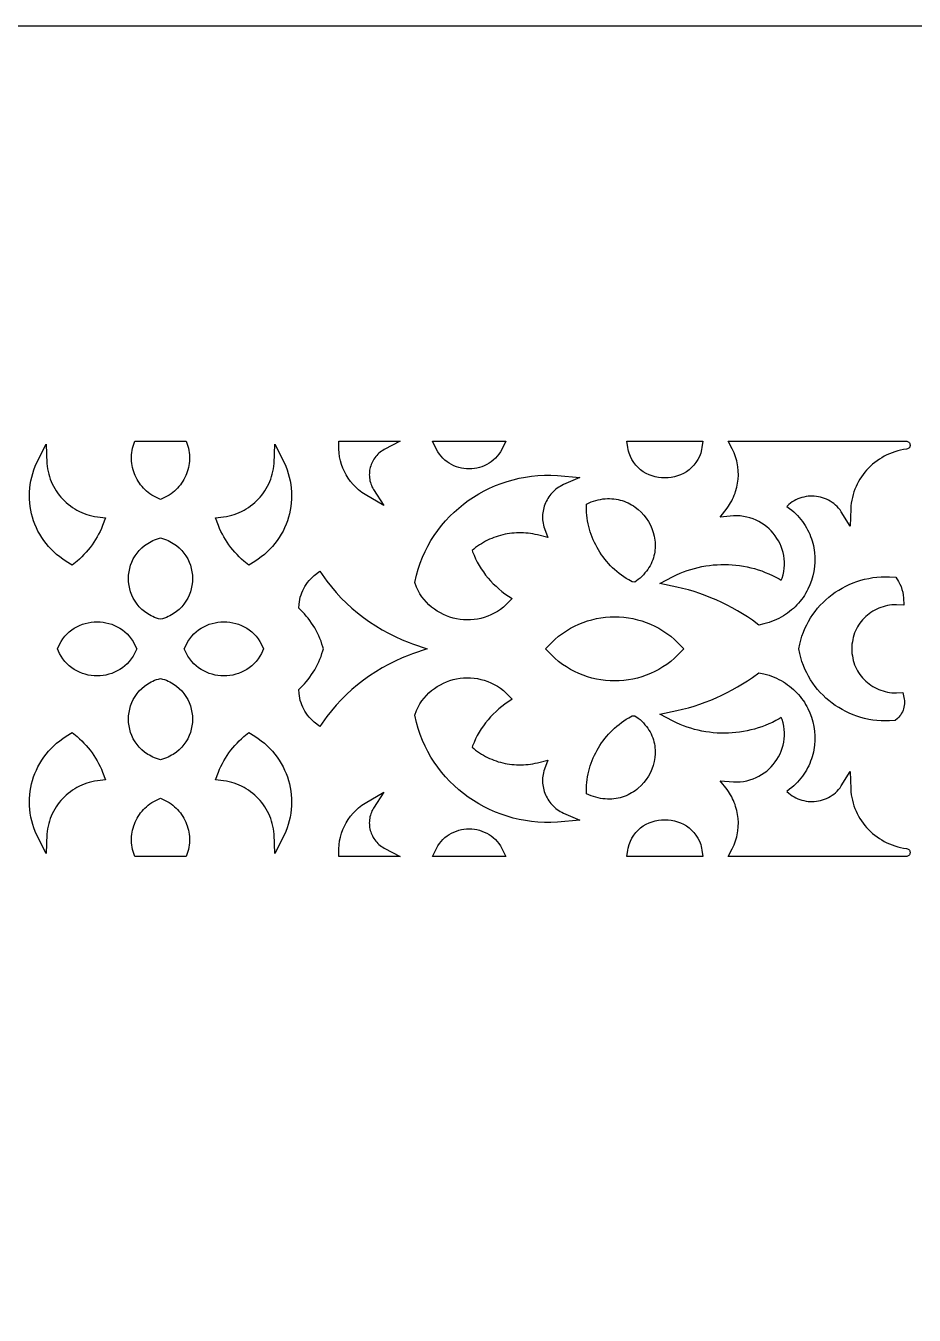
# Model space of a CAD drawing. Extents: x -355 to 355, y -278 to 278.
# Drawn here: x -19.5 to 108.8, y 91.3 to 277.5 of the extents above; entities that cross this region are included whole.
import ezdxf

# ---------------------------------------------------------------- set-up
doc = ezdxf.new("R2010")
doc.units = 0
doc.layers.add('LAYER_1', color=18, linetype='CONTINUOUS')

msp = doc.modelspace()

# ---------------------------------------------------------------- linework, layer by layer
at = {"layer": 'LAYER_1'}
msp.add_lwpolyline([(-225.66, 277.51), (355, 277.5), (355, -277.5), (-355, -277.5)], dxfattribs=at)
for points in [[(-16.39, 214.28), (-16.35, 213.89), (-16.3, 213.51), (-16.23, 213.13), (-16.14, 212.75), (-16.03, 212.38), (-15.91, 212.02), (-15.77, 211.67), (-15.62, 211.32), (-15.45, 210.99), (-15.26, 210.66), (-15.07, 210.34), (-14.85, 210.03), (-14.63, 209.73), (-14.39, 209.44), (-14.14, 209.16), (-13.87, 208.89), (-13.6, 208.63), (-13.31, 208.39), (-13.01, 208.16), (-12.7, 207.94), (-12.38, 207.73), (-12.06, 207.54), (-11.72, 207.36), (-11.37, 207.2), (-11.01, 207.05), (-10.65, 206.92), (-10.28, 206.81), (-9.9, 206.71), (-9.52, 206.62), (-9.12, 206.56), (-7.94, 206.41), (-8.36, 205.31), (-8.54, 204.89), (-8.73, 204.48), (-8.94, 204.08), (-9.16, 203.68), (-9.39, 203.29), (-9.64, 202.91), (-9.89, 202.53), (-10.17, 202.17), (-10.45, 201.81), (-10.75, 201.46), (-11.05, 201.13), (-11.37, 200.8), (-11.71, 200.48), (-12.05, 200.18), (-12.75, 199.59), (-13.63, 200.12), (-14.11, 200.44), (-14.56, 200.78), (-15, 201.13), (-15.41, 201.5), (-15.8, 201.89), (-16.17, 202.3), (-16.52, 202.72), (-16.85, 203.15), (-17.15, 203.6), (-17.43, 204.06), (-17.69, 204.53), (-17.92, 205.01), (-18.13, 205.5), (-18.32, 206), (-18.48, 206.51), (-18.62, 207.02), (-18.73, 207.54), (-18.82, 208.07), (-18.88, 208.59), (-18.92, 209.13), (-18.93, 209.66), (-18.92, 210.2), (-18.88, 210.73), (-18.81, 211.27), (-18.72, 211.8), (-18.6, 212.33), (-18.45, 212.86), (-18.28, 213.39), (-18.08, 213.91), (-17.85, 214.43), (-16.51, 217.05)], [(3.71, 217.5), (3.94, 216.79), (4.02, 216.48), (4.09, 216.16), (4.14, 215.85), (4.17, 215.54), (4.19, 215.22), (4.19, 214.91), (4.17, 214.6), (4.14, 214.3), (4.1, 213.99), (4.04, 213.69), (3.96, 213.39), (3.87, 213.1), (3.77, 212.81), (3.65, 212.53), (3.52, 212.25), (3.38, 211.98), (3.22, 211.72), (3.05, 211.46), (2.87, 211.21), (2.67, 210.97), (2.47, 210.74), (2.25, 210.52), (2.02, 210.3), (1.77, 210.1), (1.52, 209.91), (1.25, 209.73), (0.98, 209.56), (0.69, 209.4), (0.4, 209.26), (0.09, 209.13), (0, 209.1), (-0.09, 209.13), (-0.4, 209.26), (-0.69, 209.4), (-0.98, 209.56), (-1.25, 209.73), (-1.52, 209.91), (-1.77, 210.1), (-2.02, 210.3), (-2.25, 210.52), (-2.47, 210.74), (-2.67, 210.97), (-2.87, 211.21), (-3.05, 211.46), (-3.22, 211.72), (-3.38, 211.98), (-3.52, 212.25), (-3.65, 212.53), (-3.77, 212.81), (-3.87, 213.1), (-3.96, 213.39), (-4.04, 213.69), (-4.1, 213.99), (-4.14, 214.3), (-4.17, 214.6), (-4.19, 214.91), (-4.19, 215.22), (-4.17, 215.54), (-4.14, 215.85), (-4.09, 216.16), (-4.02, 216.48), (-3.94, 216.79), (-3.71, 217.5)], [(17.85, 214.43), (18.08, 213.91), (18.28, 213.39), (18.45, 212.86), (18.6, 212.33), (18.72, 211.8), (18.81, 211.27), (18.88, 210.73), (18.92, 210.2), (18.93, 209.66), (18.92, 209.13), (18.88, 208.59), (18.82, 208.07), (18.73, 207.54), (18.62, 207.02), (18.48, 206.51), (18.32, 206), (18.13, 205.5), (17.92, 205.01), (17.69, 204.53), (17.43, 204.06), (17.15, 203.6), (16.85, 203.15), (16.52, 202.72), (16.17, 202.3), (15.8, 201.89), (15.41, 201.5), (15, 201.13), (14.56, 200.78), (14.11, 200.44), (13.63, 200.12), (12.75, 199.59), (12.05, 200.18), (11.71, 200.48), (11.37, 200.8), (11.05, 201.13), (10.75, 201.46), (10.45, 201.81), (10.17, 202.17), (9.89, 202.53), (9.64, 202.91), (9.39, 203.29), (9.16, 203.68), (8.94, 204.08), (8.73, 204.48), (8.54, 204.89), (8.36, 205.31), (7.94, 206.41), (9.12, 206.56), (9.52, 206.62), (9.9, 206.71), (10.28, 206.81), (10.65, 206.92), (11.01, 207.05), (11.37, 207.2), (11.72, 207.36), (12.06, 207.54), (12.38, 207.73), (12.7, 207.94), (13.01, 208.16), (13.31, 208.39), (13.6, 208.63), (13.87, 208.89), (14.14, 209.16), (14.39, 209.44), (14.63, 209.73), (14.85, 210.03), (15.07, 210.34), (15.26, 210.66), (15.45, 210.99), (15.62, 211.32), (15.77, 211.67), (15.91, 212.02), (16.03, 212.38), (16.14, 212.75), (16.23, 213.13), (16.3, 213.51), (16.35, 213.89), (16.39, 214.28), (16.51, 217.05)], [(34.59, 217.5), (32.29, 216.29), (32.09, 216.17), (31.9, 216.04), (31.72, 215.91), (31.54, 215.76), (31.38, 215.61), (31.23, 215.44), (31.08, 215.28), (30.95, 215.1), (30.82, 214.92), (30.71, 214.73), (30.61, 214.54), (30.51, 214.34), (30.43, 214.14), (30.36, 213.93), (30.29, 213.72), (30.24, 213.51), (30.2, 213.3), (30.18, 213.08), (30.16, 212.86), (30.15, 212.64), (30.16, 212.43), (30.18, 212.21), (30.21, 211.99), (30.25, 211.77), (30.3, 211.55), (30.37, 211.34), (30.45, 211.13), (30.54, 210.92), (30.64, 210.71), (30.76, 210.51), (32.26, 208.2), (29.55, 209.78), (29.07, 210.11), (28.61, 210.46), (28.19, 210.85), (27.8, 211.26), (27.44, 211.69), (27.11, 212.15), (26.81, 212.62), (26.55, 213.12), (26.33, 213.63), (26.14, 214.16), (25.98, 214.69), (25.87, 215.25), (25.79, 215.81), (25.76, 216.37), (25.77, 217.5)], [(49.85, 217.5), (49.29, 216.32), (49.09, 215.97), (48.86, 215.63), (48.61, 215.32), (48.35, 215.03), (48.06, 214.77), (47.75, 214.53), (47.44, 214.31), (47.11, 214.13), (46.76, 213.96), (46.41, 213.82), (46.05, 213.71), (45.69, 213.62), (45.32, 213.56), (44.94, 213.52), (44.57, 213.51), (44.19, 213.52), (43.82, 213.56), (43.45, 213.62), (43.08, 213.71), (42.72, 213.82), (42.37, 213.96), (42.03, 214.13), (41.7, 214.31), (41.38, 214.53), (41.08, 214.77), (40.79, 215.03), (40.52, 215.32), (40.27, 215.63), (40.05, 215.97), (39.84, 216.32), (39.29, 217.5)], [(78.33, 217.5), (78.19, 216.57), (78.14, 216.3), (78, 215.78), (77.81, 215.29), (77.58, 214.84), (77.32, 214.42), (77.02, 214.03), (76.69, 213.68), (76.32, 213.37), (75.94, 213.1), (75.53, 212.86), (75.11, 212.66), (74.67, 212.49), (74.22, 212.36), (73.76, 212.27), (73.3, 212.22), (72.83, 212.2), (72.36, 212.22), (71.9, 212.27), (71.44, 212.36), (70.99, 212.49), (70.55, 212.66), (70.12, 212.86), (69.72, 213.1), (69.33, 213.37), (68.97, 213.68), (68.64, 214.03), (68.34, 214.42), (68.07, 214.84), (67.85, 215.29), (67.66, 215.78), (67.58, 216.04), (67.52, 216.3), (67.46, 216.57), (67.32, 217.5)], [(107.66, 217.5), (107.76, 217.49), (107.88, 217.46), (107.98, 217.41), (108.07, 217.34), (108.14, 217.26), (108.19, 217.17), (108.22, 217.07), (108.24, 216.97), (108.24, 216.87), (108.22, 216.76), (108.19, 216.66), (108.14, 216.58), (108.06, 216.5), (107.97, 216.43), (107.86, 216.38), (107.72, 216.34), (107.28, 216.28), (106.86, 216.19), (106.45, 216.09), (106.04, 215.97), (105.65, 215.83), (105.26, 215.68), (104.88, 215.51), (104.51, 215.32), (104.16, 215.12), (103.81, 214.9), (103.47, 214.67), (103.14, 214.42), (102.83, 214.17), (102.53, 213.89), (102.24, 213.61), (101.96, 213.31), (101.7, 213.01), (101.45, 212.69), (101.22, 212.36), (101, 212.02), (100.79, 211.67), (100.6, 211.31), (100.43, 210.94), (100.27, 210.56), (100.13, 210.18), (100.01, 209.79), (99.9, 209.39), (99.82, 208.98), (99.75, 208.57), (99.7, 208.15), (99.67, 207.73), (99.61, 205.22), (98.31, 207.31), (98.12, 207.58), (97.91, 207.83), (97.69, 208.06), (97.46, 208.28), (97.22, 208.48), (96.97, 208.67), (96.71, 208.83), (96.45, 208.98), (96.17, 209.11), (95.89, 209.23), (95.6, 209.33), (95.31, 209.41), (95.01, 209.47), (94.72, 209.52), (94.41, 209.55), (94.11, 209.56), (93.81, 209.56), (93.51, 209.54), (93.21, 209.5), (92.91, 209.44), (92.61, 209.37), (92.32, 209.27), (92.04, 209.16), (91.75, 209.03), (91.48, 208.89), (91.21, 208.72), (90.96, 208.54), (90.71, 208.34), (90.44, 208.09), (90.85, 207.79), (91.15, 207.54), (91.44, 207.29), (91.72, 207.03), (91.98, 206.76), (92.23, 206.48), (92.46, 206.2), (92.68, 205.91), (92.89, 205.62), (93.09, 205.32), (93.27, 205.01), (93.44, 204.7), (93.6, 204.38), (93.74, 204.06), (93.87, 203.74), (93.99, 203.42), (94.09, 203.09), (94.19, 202.75), (94.27, 202.42), (94.33, 202.08), (94.43, 201.41), (94.48, 200.73), (94.48, 200.05), (94.43, 199.38), (94.33, 198.7), (94.19, 198.04), (94, 197.39), (93.76, 196.75), (93.48, 196.13), (93.32, 195.82), (93.15, 195.52), (92.97, 195.23), (92.78, 194.94), (92.57, 194.66), (92.36, 194.39), (92.13, 194.12), (91.9, 193.86), (91.65, 193.6), (91.39, 193.36), (91.12, 193.12), (90.85, 192.9), (90.56, 192.68), (90.26, 192.47), (89.94, 192.27), (89.62, 192.09), (89.29, 191.91), (88.95, 191.75), (88.6, 191.59), (88.24, 191.45), (87.87, 191.32), (87.49, 191.21), (87.1, 191.1), (86.42, 190.95), (85.48, 191.63), (84.77, 192.11), (84.05, 192.58), (83.31, 193.02), (82.57, 193.44), (81.81, 193.84), (81.04, 194.21), (80.26, 194.57), (79.47, 194.9), (78.67, 195.21), (77.86, 195.5), (77.04, 195.77), (76.22, 196.02), (75.39, 196.24), (74.55, 196.44), (72.09, 196.94), (74.01, 197.95), (74.51, 198.19), (75.02, 198.42), (75.54, 198.62), (76.06, 198.81), (76.59, 198.98), (77.12, 199.13), (77.65, 199.27), (78.19, 199.38), (78.73, 199.48), (79.27, 199.56), (79.81, 199.62), (80.36, 199.66), (80.9, 199.69), (81.45, 199.69), (82, 199.68), (82.54, 199.65), (83.08, 199.6), (83.63, 199.53), (84.17, 199.45), (84.7, 199.35), (85.24, 199.23), (85.77, 199.09), (86.29, 198.93), (86.81, 198.76), (87.33, 198.56), (87.84, 198.35), (88.35, 198.12), (88.84, 197.88), (89.33, 197.62), (89.64, 197.44), (89.75, 197.74), (89.89, 198.2), (89.99, 198.67), (90.06, 199.14), (90.09, 199.6), (90.09, 200.06), (90.06, 200.52), (90, 200.97), (89.9, 201.41), (89.78, 201.85), (89.63, 202.27), (89.46, 202.69), (89.25, 203.09), (89.02, 203.47), (88.77, 203.84), (88.49, 204.2), (88.19, 204.54), (87.87, 204.85), (87.53, 205.15), (87.18, 205.43), (86.8, 205.68), (86.4, 205.91), (85.99, 206.11), (85.57, 206.29), (85.12, 206.43), (84.67, 206.55), (84.2, 206.64), (83.72, 206.7), (83.23, 206.73), (82.73, 206.72), (80.83, 206.55), (81.82, 207.85), (82, 208.1), (82.17, 208.36), (82.33, 208.62), (82.48, 208.88), (82.61, 209.15), (82.74, 209.42), (82.86, 209.7), (82.96, 209.98), (83.05, 210.26), (83.22, 210.84), (83.33, 211.42), (83.41, 212.01), (83.44, 212.6), (83.42, 213.2), (83.37, 213.8), (83.32, 214.09), (83.27, 214.38), (83.2, 214.67), (83.12, 214.96), (83.04, 215.25), (82.94, 215.54), (82.83, 215.82), (82.71, 216.1), (82.57, 216.38), (81.99, 217.5)], [(57.32, 212.54), (60.54, 212.24), (58.19, 211.23), (57.96, 211.11), (57.73, 210.98), (57.51, 210.85), (57.3, 210.7), (57.1, 210.55), (56.9, 210.38), (56.72, 210.21), (56.54, 210.03), (56.38, 209.84), (56.22, 209.65), (56.08, 209.45), (55.94, 209.24), (55.81, 209.02), (55.7, 208.8), (55.59, 208.58), (55.5, 208.35), (55.42, 208.12), (55.35, 207.88), (55.29, 207.64), (55.24, 207.4), (55.2, 207.15), (55.18, 206.9), (55.17, 206.65), (55.17, 206.4), (55.18, 206.15), (55.2, 205.9), (55.24, 205.64), (55.29, 205.39), (55.36, 205.14), (55.44, 204.89), (55.92, 203.57), (54.43, 203.96), (54.1, 204.04), (53.76, 204.1), (53.43, 204.16), (53.09, 204.2), (52.75, 204.24), (52.41, 204.26), (52.08, 204.27), (51.74, 204.27), (51.41, 204.26), (51.07, 204.24), (50.74, 204.21), (50.4, 204.17), (50.07, 204.11), (49.75, 204.05), (49.42, 203.98), (49.1, 203.9), (48.78, 203.8), (48.46, 203.7), (48.14, 203.59), (47.83, 203.46), (47.53, 203.33), (47.22, 203.19), (46.92, 203.04), (46.63, 202.87), (46.34, 202.7), (46.06, 202.52), (45.78, 202.33), (45.5, 202.13), (45.24, 201.92), (45, 201.72), (45.06, 201.54), (45.27, 201.02), (45.5, 200.52), (45.75, 200.02), (46.03, 199.54), (46.32, 199.07), (46.63, 198.62), (46.95, 198.17), (47.3, 197.74), (47.67, 197.32), (48.05, 196.92), (48.45, 196.54), (48.86, 196.16), (49.29, 195.81), (49.74, 195.47), (50.77, 194.76), (49.92, 193.9), (49.51, 193.53), (49.09, 193.2), (48.65, 192.91), (48.19, 192.64), (47.72, 192.41), (47.25, 192.21), (46.76, 192.05), (46.27, 191.91), (45.77, 191.81), (45.27, 191.74), (44.76, 191.7), (44.26, 191.69), (43.76, 191.71), (43.26, 191.76), (42.76, 191.84), (42.27, 191.95), (41.79, 192.09), (41.32, 192.26), (40.86, 192.46), (40.41, 192.69), (39.97, 192.94), (39.56, 193.22), (39.15, 193.53), (38.77, 193.87), (38.41, 194.23), (38.07, 194.62), (37.76, 195.03), (37.47, 195.47), (37.2, 195.93), (36.97, 196.42), (36.71, 197.07), (36.96, 198.13), (37.21, 199.02), (37.5, 199.89), (37.83, 200.73), (38.2, 201.56), (38.61, 202.36), (39.05, 203.14), (39.53, 203.89), (40.04, 204.62), (40.58, 205.32), (41.16, 206), (41.76, 206.65), (42.39, 207.26), (43.06, 207.85), (43.74, 208.41), (44.45, 208.94), (45.19, 209.44), (45.95, 209.9), (46.73, 210.33), (47.53, 210.73), (48.35, 211.09), (49.18, 211.41), (50.04, 211.7), (50.91, 211.94), (51.79, 212.15), (52.69, 212.32), (53.59, 212.45), (54.51, 212.54), (55.44, 212.58), (56.38, 212.58)], [(65.16, 209.2), (65.48, 209.17), (65.79, 209.13), (66.09, 209.07), (66.39, 209), (66.68, 208.92), (66.96, 208.82), (67.24, 208.71), (67.51, 208.59), (67.78, 208.46), (68.03, 208.32), (68.28, 208.16), (68.53, 207.99), (68.98, 207.64), (69.41, 207.25), (69.8, 206.82), (70.15, 206.37), (70.46, 205.89), (70.74, 205.39), (70.97, 204.87), (71.16, 204.33), (71.3, 203.78), (71.39, 203.22), (71.42, 202.93), (71.44, 202.65), (71.44, 202.36), (71.43, 202.07), (71.4, 201.78), (71.37, 201.49), (71.31, 201.21), (71.25, 200.92), (71.17, 200.64), (71.07, 200.35), (70.96, 200.07), (70.83, 199.79), (70.69, 199.52), (70.53, 199.25), (70.35, 198.98), (70.16, 198.72), (69.96, 198.47), (69.73, 198.22), (69.49, 197.98), (69.24, 197.74), (68.97, 197.51), (68.51, 197.16), (68.11, 197.17), (67.61, 197.46), (67.24, 197.68), (66.89, 197.91), (66.55, 198.16), (66.21, 198.41), (65.89, 198.68), (65.58, 198.95), (65.27, 199.23), (64.98, 199.52), (64.7, 199.83), (64.43, 200.13), (64.16, 200.45), (63.91, 200.78), (63.68, 201.11), (63.45, 201.45), (63.23, 201.8), (63.03, 202.15), (62.84, 202.51), (62.66, 202.88), (62.49, 203.25), (62.34, 203.62), (62.19, 204.01), (62.06, 204.39), (61.95, 204.79), (61.84, 205.18), (61.75, 205.58), (61.67, 205.99), (61.61, 206.39), (61.56, 206.81), (61.53, 207.22), (61.5, 207.64), (61.49, 208.43), (62.2, 208.72), (62.54, 208.84), (62.87, 208.95), (63.21, 209.03), (63.54, 209.1), (63.87, 209.16), (64.2, 209.19), (64.53, 209.21), (64.85, 209.21)], [(0.29, 203.45), (0.57, 203.36), (0.85, 203.25), (1.11, 203.14), (1.37, 203.01), (1.85, 202.74), (2.29, 202.44), (2.7, 202.1), (3.06, 201.73), (3.39, 201.34), (3.68, 200.92), (3.93, 200.49), (4.14, 200.04), (4.31, 199.58), (4.44, 199.11), (4.54, 198.63), (4.6, 198.14), (4.61, 197.66), (4.6, 197.17), (4.54, 196.68), (4.44, 196.2), (4.31, 195.73), (4.14, 195.27), (3.93, 194.82), (3.68, 194.39), (3.39, 193.97), (3.06, 193.58), (2.7, 193.21), (2.29, 192.88), (1.85, 192.57), (1.61, 192.43), (1.37, 192.29), (1.11, 192.17), (0.85, 192.06), (0.57, 191.96), (0.29, 191.86), (0, 191.78), (-0.29, 191.86), (-0.57, 191.96), (-0.85, 192.06), (-1.11, 192.17), (-1.37, 192.29), (-1.61, 192.43), (-1.85, 192.57), (-2.29, 192.88), (-2.7, 193.21), (-3.06, 193.58), (-3.39, 193.97), (-3.68, 194.39), (-3.93, 194.82), (-4.14, 195.27), (-4.31, 195.73), (-4.44, 196.2), (-4.54, 196.68), (-4.6, 197.17), (-4.61, 197.66), (-4.6, 198.14), (-4.54, 198.63), (-4.44, 199.11), (-4.31, 199.58), (-4.14, 200.04), (-3.93, 200.49), (-3.68, 200.92), (-3.39, 201.34), (-3.06, 201.73), (-2.7, 202.1), (-2.29, 202.44), (-1.85, 202.74), (-1.37, 203.01), (-1.11, 203.14), (-0.85, 203.25), (-0.57, 203.36), (-0.29, 203.45), (0, 203.53)], [(24.02, 197.29), (24.68, 196.45), (25.38, 195.64), (26.11, 194.85), (26.87, 194.1), (27.65, 193.38), (28.47, 192.69), (29.31, 192.03), (30.18, 191.41), (31.08, 190.82), (31.99, 190.27), (32.94, 189.75), (33.9, 189.27), (34.88, 188.83), (35.89, 188.42), (36.4, 188.24), (38.51, 187.51), (36.4, 186.78), (35.89, 186.59), (34.88, 186.19), (33.9, 185.75), (32.94, 185.27), (31.99, 184.75), (31.08, 184.2), (30.18, 183.61), (29.31, 182.99), (28.47, 182.33), (27.65, 181.64), (26.87, 180.92), (26.11, 180.16), (25.38, 179.38), (24.68, 178.57), (24.02, 177.72), (23, 176.31), (22.2, 176.93), (21.94, 177.16), (21.69, 177.4), (21.46, 177.66), (21.24, 177.92), (21.04, 178.2), (20.86, 178.49), (20.69, 178.78), (20.54, 179.09), (20.4, 179.4), (20.29, 179.72), (20.19, 180.05), (20.11, 180.38), (20.05, 180.71), (20.01, 181.06), (19.97, 181.64), (20.47, 182.13), (20.77, 182.44), (21.05, 182.76), (21.32, 183.09), (21.58, 183.43), (21.82, 183.78), (22.06, 184.13), (22.28, 184.5), (22.49, 184.87), (22.68, 185.25), (22.86, 185.63), (23.03, 186.02), (23.18, 186.42), (23.32, 186.82), (23.44, 187.23), (23.52, 187.51), (23.44, 187.79), (23.32, 188.2), (23.18, 188.6), (23.03, 189), (22.86, 189.39), (22.68, 189.77), (22.49, 190.15), (22.28, 190.52), (22.06, 190.88), (21.82, 191.24), (21.58, 191.58), (21.32, 191.92), (21.05, 192.25), (20.77, 192.57), (20.47, 192.88), (19.97, 193.38), (20.01, 193.96), (20.05, 194.3), (20.11, 194.64), (20.19, 194.97), (20.29, 195.29), (20.4, 195.61), (20.54, 195.93), (20.69, 196.23), (20.86, 196.53), (21.04, 196.81), (21.24, 197.09), (21.46, 197.36), (21.69, 197.61), (21.94, 197.86), (22.2, 198.09), (23, 198.71)], [(105.27, 197.92), (106.2, 197.86), (106.58, 197.24), (106.77, 196.87), (106.94, 196.49), (107.07, 196.09), (107.18, 195.69), (107.26, 195.28), (107.3, 194.86), (107.34, 193.83), (106.3, 193.87), (105.96, 193.87), (105.62, 193.85), (105.29, 193.81), (104.96, 193.75), (104.64, 193.68), (104.33, 193.59), (104.02, 193.49), (103.72, 193.37), (103.42, 193.24), (103.13, 193.09), (102.86, 192.93), (102.59, 192.76), (102.33, 192.57), (102.08, 192.37), (101.84, 192.16), (101.61, 191.94), (101.39, 191.7), (101.19, 191.46), (100.99, 191.21), (100.81, 190.94), (100.65, 190.67), (100.49, 190.38), (100.35, 190.09), (100.23, 189.8), (100.12, 189.49), (100.03, 189.17), (99.95, 188.85), (99.9, 188.53), (99.85, 188.2), (99.83, 187.86), (99.82, 187.51), (99.83, 187.16), (99.85, 186.82), (99.9, 186.49), (99.95, 186.16), (100.03, 185.84), (100.12, 185.53), (100.23, 185.22), (100.35, 184.92), (100.49, 184.63), (100.65, 184.35), (100.81, 184.07), (100.99, 183.81), (101.19, 183.55), (101.39, 183.31), (101.61, 183.08), (101.84, 182.85), (102.08, 182.64), (102.33, 182.44), (102.59, 182.26), (102.86, 182.08), (103.13, 181.92), (103.42, 181.78), (103.72, 181.64), (104.02, 181.53), (104.33, 181.42), (104.64, 181.34), (104.96, 181.26), (105.29, 181.21), (105.62, 181.17), (105.96, 181.15), (106.3, 181.14), (107.18, 181.18), (107.36, 180.5), (107.4, 180.26), (107.43, 180.03), (107.44, 179.79), (107.43, 179.55), (107.4, 179.32), (107.36, 179.09), (107.3, 178.86), (107.22, 178.64), (107.13, 178.42), (107.02, 178.21), (106.89, 178), (106.75, 177.81), (106.6, 177.62), (106.42, 177.45), (106.09, 177.15), (105.27, 177.1), (104.65, 177.09), (104.04, 177.11), (103.44, 177.15), (102.85, 177.22), (102.26, 177.32), (101.68, 177.45), (101.11, 177.6), (100.55, 177.78), (100, 177.98), (99.46, 178.21), (98.94, 178.46), (98.42, 178.73), (97.93, 179.02), (97.44, 179.33), (96.97, 179.67), (96.52, 180.03), (96.09, 180.4), (95.67, 180.8), (95.27, 181.21), (94.89, 181.64), (94.53, 182.09), (94.19, 182.56), (93.87, 183.04), (93.58, 183.54), (93.31, 184.05), (93.06, 184.58), (92.83, 185.12), (92.63, 185.67), (92.46, 186.24), (92.31, 186.82), (92.17, 187.51), (92.31, 188.19), (92.46, 188.77), (92.63, 189.34), (92.83, 189.9), (93.06, 190.44), (93.31, 190.96), (93.58, 191.48), (93.87, 191.98), (94.19, 192.46), (94.53, 192.92), (94.89, 193.37), (95.27, 193.8), (95.67, 194.22), (96.09, 194.61), (96.52, 194.99), (96.97, 195.34), (97.44, 195.68), (97.93, 195.99), (98.42, 196.29), (98.94, 196.56), (99.46, 196.81), (100, 197.03), (100.55, 197.23), (101.11, 197.41), (101.68, 197.56), (102.26, 197.69), (102.85, 197.79), (103.44, 197.86), (104.04, 197.91), (104.65, 197.93)], [(66.24, 192.12), (66.91, 192.07), (67.56, 191.99), (68.22, 191.87), (68.87, 191.72), (69.51, 191.54), (70.14, 191.33), (70.76, 191.08), (71.37, 190.79), (71.97, 190.48), (72.55, 190.13), (73.12, 189.74), (73.67, 189.33), (74.2, 188.88), (74.71, 188.4), (75.55, 187.51), (74.71, 186.62), (74.2, 186.14), (73.67, 185.69), (73.12, 185.27), (72.55, 184.89), (71.97, 184.54), (71.37, 184.22), (70.76, 183.94), (70.14, 183.69), (69.51, 183.47), (68.87, 183.29), (68.22, 183.14), (67.56, 183.02), (66.91, 182.94), (66.24, 182.89), (65.58, 182.87), (64.92, 182.89), (64.26, 182.94), (63.6, 183.02), (62.94, 183.14), (62.3, 183.29), (61.66, 183.47), (61.02, 183.69), (60.4, 183.94), (59.79, 184.22), (59.19, 184.54), (58.61, 184.89), (58.04, 185.27), (57.49, 185.69), (56.96, 186.14), (56.45, 186.62), (55.61, 187.51), (56.45, 188.4), (56.96, 188.88), (57.49, 189.33), (58.04, 189.74), (58.61, 190.13), (59.19, 190.48), (59.79, 190.79), (60.4, 191.08), (61.02, 191.33), (61.66, 191.54), (62.3, 191.72), (62.94, 191.87), (63.6, 191.99), (64.26, 192.07), (64.92, 192.12), (65.58, 192.14)], [(-8.73, 191.4), (-8.3, 191.35), (-7.87, 191.28), (-7.45, 191.18), (-7.04, 191.05), (-6.64, 190.89), (-6.24, 190.7), (-5.86, 190.48), (-5.5, 190.24), (-5.15, 189.96), (-4.82, 189.66), (-4.52, 189.32), (-4.23, 188.96), (-3.97, 188.58), (-3.74, 188.16), (-3.44, 187.51), (-3.74, 186.85), (-3.97, 186.44), (-4.23, 186.05), (-4.52, 185.69), (-4.82, 185.36), (-5.15, 185.05), (-5.5, 184.78), (-5.86, 184.53), (-6.24, 184.31), (-6.64, 184.13), (-7.04, 183.97), (-7.45, 183.84), (-7.87, 183.73), (-8.3, 183.66), (-8.73, 183.62), (-9.16, 183.6), (-9.59, 183.62), (-10.02, 183.66), (-10.44, 183.73), (-10.86, 183.84), (-11.28, 183.97), (-11.68, 184.13), (-12.07, 184.31), (-12.45, 184.53), (-12.82, 184.78), (-13.17, 185.05), (-13.5, 185.36), (-13.8, 185.69), (-14.09, 186.05), (-14.35, 186.44), (-14.58, 186.85), (-14.88, 187.51), (-14.58, 188.16), (-14.35, 188.58), (-14.09, 188.96), (-13.8, 189.32), (-13.5, 189.66), (-13.17, 189.96), (-12.82, 190.24), (-12.45, 190.48), (-12.07, 190.7), (-11.68, 190.89), (-11.28, 191.05), (-10.86, 191.18), (-10.44, 191.28), (-10.02, 191.35), (-9.59, 191.4), (-9.16, 191.41)], [(9.59, 191.4), (10.02, 191.35), (10.44, 191.28), (10.86, 191.18), (11.28, 191.05), (11.68, 190.89), (12.07, 190.7), (12.45, 190.48), (12.82, 190.24), (13.17, 189.96), (13.5, 189.66), (13.8, 189.32), (14.09, 188.96), (14.35, 188.58), (14.58, 188.16), (14.88, 187.51), (14.58, 186.85), (14.35, 186.44), (14.09, 186.05), (13.8, 185.69), (13.5, 185.36), (13.17, 185.05), (12.82, 184.78), (12.45, 184.53), (12.07, 184.31), (11.68, 184.13), (11.28, 183.97), (10.86, 183.84), (10.44, 183.73), (10.02, 183.66), (9.59, 183.62), (9.16, 183.6), (8.73, 183.62), (8.3, 183.66), (7.87, 183.73), (7.45, 183.84), (7.04, 183.97), (6.64, 184.13), (6.24, 184.31), (5.86, 184.53), (5.5, 184.78), (5.15, 185.05), (4.82, 185.36), (4.52, 185.69), (4.23, 186.05), (3.97, 186.44), (3.74, 186.85), (3.44, 187.51), (3.74, 188.16), (3.97, 188.58), (4.23, 188.96), (4.52, 189.32), (4.82, 189.66), (5.15, 189.96), (5.5, 190.24), (5.86, 190.48), (6.24, 190.7), (6.64, 190.89), (7.04, 191.05), (7.45, 191.18), (7.87, 191.28), (8.3, 191.35), (8.73, 191.4), (9.16, 191.41)], [(0.29, 183.15), (0.57, 183.06), (0.85, 182.96), (1.11, 182.84), (1.37, 182.72), (1.85, 182.45), (2.29, 182.14), (2.7, 181.8), (3.06, 181.43), (3.39, 181.04), (3.68, 180.63), (3.93, 180.19), (4.14, 179.74), (4.31, 179.28), (4.44, 178.81), (4.54, 178.33), (4.6, 177.85), (4.61, 177.36), (4.6, 176.87), (4.54, 176.39), (4.44, 175.91), (4.31, 175.44), (4.14, 174.97), (3.93, 174.52), (3.68, 174.09), (3.39, 173.68), (3.06, 173.29), (2.7, 172.92), (2.29, 172.58), (1.85, 172.27), (1.61, 172.13), (1.37, 172), (1.11, 171.88), (0.85, 171.76), (0.57, 171.66), (0.29, 171.57), (0, 171.49), (-0.29, 171.57), (-0.57, 171.66), (-0.85, 171.76), (-1.11, 171.88), (-1.37, 172), (-1.61, 172.13), (-1.85, 172.27), (-2.29, 172.58), (-2.7, 172.92), (-3.06, 173.29), (-3.39, 173.68), (-3.68, 174.09), (-3.93, 174.52), (-4.14, 174.97), (-4.31, 175.44), (-4.44, 175.91), (-4.54, 176.39), (-4.6, 176.87), (-4.61, 177.36), (-4.6, 177.85), (-4.54, 178.33), (-4.44, 178.81), (-4.31, 179.28), (-4.14, 179.74), (-3.93, 180.19), (-3.68, 180.63), (-3.39, 181.04), (-3.06, 181.43), (-2.7, 181.8), (-2.29, 182.14), (-1.85, 182.45), (-1.37, 182.72), (-1.11, 182.84), (-0.85, 182.96), (-0.57, 183.06), (-0.29, 183.15), (0, 183.23)], [(44.76, 183.32), (45.27, 183.28), (45.77, 183.21), (46.27, 183.1), (46.76, 182.97), (47.25, 182.8), (47.72, 182.6), (48.19, 182.37), (48.65, 182.11), (49.09, 181.81), (49.51, 181.48), (49.92, 181.12), (50.77, 180.26), (49.74, 179.54), (49.29, 179.2), (48.86, 178.85), (48.45, 178.48), (48.05, 178.09), (47.67, 177.69), (47.3, 177.27), (46.95, 176.84), (46.63, 176.4), (46.32, 175.94), (46.03, 175.47), (45.75, 174.99), (45.5, 174.5), (45.27, 173.99), (45.06, 173.48), (45, 173.3), (45.24, 173.1), (45.5, 172.89), (45.78, 172.69), (46.06, 172.5), (46.34, 172.31), (46.63, 172.14), (46.92, 171.98), (47.22, 171.83), (47.53, 171.68), (47.83, 171.55), (48.14, 171.43), (48.46, 171.32), (48.78, 171.21), (49.1, 171.12), (49.42, 171.04), (49.75, 170.96), (50.07, 170.9), (50.4, 170.85), (50.74, 170.81), (51.07, 170.78), (51.41, 170.76), (51.74, 170.75), (52.08, 170.75), (52.41, 170.76), (52.75, 170.78), (53.09, 170.81), (53.43, 170.86), (53.76, 170.91), (54.1, 170.98), (54.43, 171.05), (55.92, 171.44), (55.44, 170.13), (55.36, 169.88), (55.29, 169.62), (55.24, 169.37), (55.2, 169.12), (55.18, 168.87), (55.17, 168.61), (55.17, 168.36), (55.18, 168.11), (55.2, 167.87), (55.24, 167.62), (55.29, 167.38), (55.35, 167.13), (55.42, 166.9), (55.5, 166.66), (55.59, 166.43), (55.7, 166.21), (55.81, 165.99), (55.94, 165.78), (56.08, 165.57), (56.22, 165.37), (56.38, 165.17), (56.54, 164.99), (56.72, 164.81), (56.9, 164.63), (57.1, 164.47), (57.3, 164.31), (57.51, 164.17), (57.73, 164.03), (57.96, 163.91), (58.19, 163.79), (60.54, 162.78), (57.32, 162.48), (56.38, 162.43), (55.44, 162.44), (54.51, 162.48), (53.59, 162.57), (52.69, 162.69), (51.79, 162.86), (50.91, 163.07), (50.04, 163.32), (49.18, 163.61), (48.35, 163.93), (47.53, 164.29), (46.73, 164.68), (45.95, 165.11), (45.19, 165.58), (44.45, 166.07), (43.74, 166.6), (43.06, 167.16), (42.39, 167.75), (41.76, 168.37), (41.16, 169.02), (40.58, 169.69), (40.04, 170.4), (39.53, 171.12), (39.05, 171.88), (38.61, 172.66), (38.2, 173.46), (37.83, 174.28), (37.5, 175.13), (37.21, 176), (36.96, 176.88), (36.71, 177.94), (36.97, 178.6), (37.2, 179.08), (37.47, 179.55), (37.76, 179.99), (38.07, 180.4), (38.41, 180.79), (38.77, 181.15), (39.15, 181.48), (39.56, 181.79), (39.97, 182.07), (40.41, 182.33), (40.86, 182.55), (41.32, 182.75), (41.79, 182.92), (42.27, 183.06), (42.76, 183.17), (43.26, 183.25), (43.76, 183.3), (44.26, 183.33)], [(87.1, 183.91), (87.49, 183.81), (87.87, 183.69), (88.24, 183.56), (88.6, 183.42), (88.95, 183.27), (89.29, 183.1), (89.62, 182.93), (89.94, 182.74), (90.26, 182.54), (90.56, 182.33), (90.85, 182.12), (91.12, 181.89), (91.39, 181.65), (91.65, 181.41), (91.9, 181.16), (92.13, 180.9), (92.36, 180.63), (92.57, 180.35), (92.78, 180.07), (92.97, 179.79), (93.15, 179.49), (93.32, 179.19), (93.48, 178.88), (93.76, 178.27), (94, 177.63), (94.19, 176.97), (94.33, 176.31), (94.43, 175.64), (94.48, 174.96), (94.48, 174.28), (94.43, 173.61), (94.39, 173.27), (94.33, 172.93), (94.27, 172.59), (94.19, 172.26), (94.09, 171.93), (93.99, 171.6), (93.87, 171.27), (93.74, 170.95), (93.6, 170.63), (93.44, 170.32), (93.27, 170), (93.09, 169.7), (92.89, 169.4), (92.68, 169.1), (92.46, 168.81), (92.23, 168.53), (91.98, 168.26), (91.72, 167.99), (91.44, 167.73), (91.15, 167.47), (90.85, 167.23), (90.44, 166.92), (90.71, 166.67), (90.96, 166.47), (91.21, 166.29), (91.48, 166.13), (91.75, 165.98), (92.04, 165.85), (92.32, 165.74), (92.61, 165.65), (92.91, 165.58), (93.21, 165.52), (93.51, 165.48), (93.81, 165.46), (94.11, 165.45), (94.41, 165.46), (94.72, 165.49), (95.01, 165.54), (95.31, 165.61), (95.6, 165.69), (95.89, 165.79), (96.17, 165.9), (96.45, 166.03), (96.71, 166.18), (96.97, 166.35), (97.22, 166.53), (97.46, 166.73), (97.69, 166.95), (97.91, 167.18), (98.12, 167.44), (98.31, 167.7), (99.61, 169.8), (99.67, 167.28), (99.7, 166.86), (99.75, 166.44), (99.82, 166.03), (99.9, 165.63), (100.01, 165.23), (100.13, 164.84), (100.27, 164.45), (100.43, 164.08), (100.6, 163.71), (100.79, 163.35), (101, 163), (101.22, 162.66), (101.45, 162.33), (101.7, 162.01), (101.96, 161.7), (102.24, 161.4), (102.53, 161.12), (102.83, 160.85), (103.14, 160.59), (103.47, 160.35), (103.81, 160.11), (104.16, 159.9), (104.51, 159.7), (104.88, 159.51), (105.26, 159.34), (105.65, 159.18), (106.04, 159.05), (106.45, 158.93), (106.86, 158.82), (107.28, 158.74), (107.72, 158.67), (107.86, 158.63), (107.97, 158.58), (108.06, 158.52), (108.14, 158.44), (108.19, 158.35), (108.22, 158.25), (108.24, 158.15), (108.24, 158.04), (108.22, 157.94), (108.19, 157.84), (108.14, 157.75), (108.07, 157.67), (107.98, 157.61), (107.88, 157.55), (107.76, 157.52), (107.61, 157.51), (81.99, 157.51), (82.57, 158.63), (82.71, 158.91), (82.83, 159.19), (82.94, 159.48), (83.04, 159.76), (83.12, 160.05), (83.2, 160.34), (83.27, 160.63), (83.37, 161.22), (83.42, 161.82), (83.44, 162.41), (83.41, 163), (83.33, 163.59), (83.22, 164.18), (83.05, 164.75), (82.96, 165.03), (82.86, 165.31), (82.74, 165.59), (82.61, 165.86), (82.48, 166.13), (82.33, 166.4), (82.17, 166.66), (82, 166.92), (81.82, 167.17), (80.83, 168.46), (82.73, 168.3), (83.23, 168.29), (83.72, 168.32), (84.2, 168.37), (84.67, 168.46), (85.12, 168.58), (85.57, 168.73), (85.99, 168.91), (86.4, 169.11), (86.8, 169.34), (87.18, 169.59), (87.53, 169.86), (87.87, 170.16), (88.19, 170.48), (88.49, 170.82), (88.77, 171.17), (89.02, 171.54), (89.25, 171.93), (89.46, 172.33), (89.63, 172.74), (89.78, 173.17), (89.9, 173.6), (90, 174.04), (90.06, 174.49), (90.09, 174.95), (90.09, 175.41), (90.06, 175.88), (89.99, 176.34), (89.89, 176.81), (89.75, 177.28), (89.64, 177.58), (89.33, 177.4), (88.84, 177.14), (88.35, 176.89), (87.84, 176.66), (87.33, 176.45), (86.81, 176.26), (86.29, 176.08), (85.77, 175.93), (85.24, 175.79), (84.7, 175.67), (84.17, 175.57), (83.63, 175.48), (83.08, 175.41), (82.54, 175.37), (82, 175.34), (81.45, 175.32), (80.9, 175.33), (80.36, 175.35), (79.81, 175.4), (79.27, 175.46), (78.73, 175.53), (78.19, 175.63), (77.65, 175.75), (77.12, 175.88), (76.59, 176.03), (76.06, 176.2), (75.54, 176.39), (75.02, 176.6), (74.51, 176.82), (74.01, 177.06), (72.09, 178.07), (74.55, 178.58), (75.39, 178.78), (76.22, 179), (77.04, 179.24), (77.86, 179.51), (78.67, 179.8), (79.47, 180.11), (80.26, 180.45), (81.04, 180.8), (81.81, 181.18), (82.57, 181.58), (83.31, 182), (84.05, 182.44), (84.77, 182.9), (85.48, 183.38), (86.42, 184.06)], [(68.97, 177.5), (69.24, 177.28), (69.5, 177.04), (69.74, 176.8), (69.96, 176.55), (70.17, 176.29), (70.36, 176.03), (70.53, 175.77), (70.69, 175.5), (70.83, 175.22), (70.96, 174.94), (71.07, 174.66), (71.17, 174.38), (71.25, 174.09), (71.31, 173.81), (71.37, 173.52), (71.4, 173.23), (71.43, 172.94), (71.44, 172.66), (71.44, 172.36), (71.39, 171.8), (71.3, 171.24), (71.16, 170.68), (70.97, 170.15), (70.74, 169.63), (70.46, 169.12), (70.15, 168.64), (69.8, 168.19), (69.41, 167.77), (68.99, 167.38), (68.76, 167.19), (68.52, 167.02), (68.28, 166.85), (68.03, 166.7), (67.78, 166.55), (67.51, 166.42), (67.24, 166.3), (66.96, 166.19), (66.68, 166.09), (66.39, 166.01), (66.09, 165.94), (65.79, 165.88), (65.48, 165.84), (65.16, 165.81), (64.85, 165.8), (64.53, 165.81), (64.2, 165.82), (63.87, 165.86), (63.54, 165.91), (63.21, 165.98), (62.87, 166.07), (62.54, 166.17), (62.2, 166.29), (61.49, 166.58), (61.5, 167.38), (61.53, 167.8), (61.56, 168.21), (61.61, 168.62), (61.67, 169.03), (61.75, 169.43), (61.84, 169.83), (61.95, 170.23), (62.06, 170.62), (62.19, 171.01), (62.34, 171.39), (62.49, 171.77), (62.66, 172.14), (62.84, 172.51), (63.03, 172.87), (63.23, 173.22), (63.45, 173.57), (63.68, 173.91), (63.91, 174.24), (64.16, 174.56), (64.43, 174.88), (64.7, 175.19), (64.98, 175.49), (65.27, 175.78), (65.58, 176.07), (65.89, 176.34), (66.21, 176.6), (66.55, 176.86), (66.89, 177.1), (67.24, 177.33), (67.61, 177.56), (68.11, 177.85), (68.51, 177.85)], [(-12.05, 174.84), (-11.71, 174.53), (-11.37, 174.21), (-11.05, 173.89), (-10.75, 173.55), (-10.45, 173.2), (-10.17, 172.85), (-9.89, 172.48), (-9.64, 172.11), (-9.39, 171.73), (-9.16, 171.34), (-8.94, 170.94), (-8.73, 170.53), (-8.54, 170.12), (-8.36, 169.7), (-7.94, 168.6), (-9.12, 168.46), (-9.52, 168.39), (-9.9, 168.31), (-10.28, 168.21), (-10.65, 168.09), (-11.01, 167.96), (-11.37, 167.81), (-11.72, 167.65), (-12.06, 167.47), (-12.38, 167.28), (-12.7, 167.08), (-13.01, 166.86), (-13.31, 166.63), (-13.6, 166.38), (-13.87, 166.13), (-14.14, 165.86), (-14.39, 165.58), (-14.63, 165.29), (-14.85, 164.99), (-15.07, 164.68), (-15.26, 164.36), (-15.45, 164.03), (-15.62, 163.69), (-15.77, 163.35), (-15.91, 162.99), (-16.03, 162.63), (-16.14, 162.26), (-16.23, 161.89), (-16.3, 161.51), (-16.35, 161.12), (-16.39, 160.73), (-16.51, 157.97), (-17.85, 160.59), (-18.08, 161.1), (-18.28, 161.63), (-18.45, 162.15), (-18.6, 162.68), (-18.72, 163.21), (-18.81, 163.75), (-18.88, 164.28), (-18.92, 164.82), (-18.93, 165.36), (-18.92, 165.89), (-18.88, 166.42), (-18.82, 166.95), (-18.73, 167.47), (-18.62, 167.99), (-18.48, 168.51), (-18.32, 169.01), (-18.13, 169.51), (-17.92, 170), (-17.69, 170.48), (-17.43, 170.95), (-17.15, 171.41), (-16.85, 171.86), (-16.52, 172.29), (-16.17, 172.72), (-15.8, 173.12), (-15.41, 173.51), (-15, 173.88), (-14.56, 174.24), (-14.11, 174.58), (-13.63, 174.89), (-12.75, 175.42)], [(13.63, 174.89), (14.11, 174.58), (14.56, 174.24), (15, 173.88), (15.41, 173.51), (15.8, 173.12), (16.17, 172.72), (16.52, 172.29), (16.85, 171.86), (17.15, 171.41), (17.43, 170.95), (17.69, 170.48), (17.92, 170), (18.13, 169.51), (18.32, 169.01), (18.48, 168.51), (18.62, 167.99), (18.73, 167.47), (18.82, 166.95), (18.88, 166.42), (18.92, 165.89), (18.93, 165.36), (18.92, 164.82), (18.88, 164.28), (18.81, 163.75), (18.72, 163.21), (18.6, 162.68), (18.45, 162.15), (18.28, 161.63), (18.08, 161.1), (17.85, 160.59), (16.51, 157.97), (16.39, 160.73), (16.35, 161.12), (16.3, 161.51), (16.23, 161.89), (16.14, 162.26), (16.03, 162.63), (15.91, 162.99), (15.77, 163.35), (15.62, 163.69), (15.45, 164.03), (15.26, 164.36), (15.07, 164.68), (14.85, 164.99), (14.63, 165.29), (14.39, 165.58), (14.14, 165.86), (13.87, 166.13), (13.6, 166.38), (13.31, 166.63), (13.01, 166.86), (12.7, 167.08), (12.38, 167.28), (12.06, 167.47), (11.72, 167.65), (11.37, 167.81), (11.01, 167.96), (10.65, 168.09), (10.28, 168.21), (9.9, 168.31), (9.52, 168.39), (9.12, 168.46), (7.94, 168.6), (8.36, 169.7), (8.54, 170.12), (8.73, 170.53), (8.94, 170.94), (9.16, 171.34), (9.39, 171.73), (9.64, 172.11), (9.89, 172.48), (10.17, 172.85), (10.45, 173.2), (10.75, 173.55), (11.05, 173.89), (11.37, 174.21), (11.71, 174.53), (12.05, 174.84), (12.75, 175.42)], [(0.09, 165.88), (0.4, 165.75), (0.69, 165.61), (0.98, 165.46), (1.25, 165.29), (1.52, 165.11), (1.77, 164.92), (2.02, 164.71), (2.25, 164.5), (2.47, 164.28), (2.67, 164.05), (2.87, 163.8), (3.05, 163.56), (3.22, 163.3), (3.38, 163.03), (3.52, 162.76), (3.65, 162.49), (3.77, 162.2), (3.87, 161.92), (3.96, 161.62), (4.04, 161.33), (4.1, 161.02), (4.14, 160.72), (4.17, 160.41), (4.19, 160.1), (4.19, 159.79), (4.17, 159.48), (4.14, 159.16), (4.09, 158.85), (4.02, 158.54), (3.94, 158.22), (3.71, 157.51), (0, 157.51), (-3.71, 157.51), (-3.94, 158.22), (-4.02, 158.54), (-4.09, 158.85), (-4.14, 159.16), (-4.17, 159.48), (-4.19, 159.79), (-4.19, 160.1), (-4.17, 160.41), (-4.14, 160.72), (-4.1, 161.02), (-4.04, 161.33), (-3.96, 161.62), (-3.87, 161.92), (-3.77, 162.2), (-3.65, 162.49), (-3.52, 162.76), (-3.38, 163.03), (-3.22, 163.3), (-3.05, 163.56), (-2.87, 163.8), (-2.67, 164.05), (-2.47, 164.28), (-2.25, 164.5), (-2.02, 164.71), (-1.77, 164.92), (-1.52, 165.11), (-1.25, 165.29), (-0.98, 165.46), (-0.69, 165.61), (-0.4, 165.75), (-0.09, 165.88), (0, 165.92)], [(30.76, 164.51), (30.64, 164.3), (30.54, 164.1), (30.45, 163.89), (30.37, 163.68), (30.3, 163.46), (30.25, 163.25), (30.21, 163.03), (30.18, 162.81), (30.16, 162.59), (30.15, 162.37), (30.16, 162.15), (30.18, 161.93), (30.2, 161.72), (30.24, 161.5), (30.29, 161.29), (30.36, 161.08), (30.43, 160.88), (30.51, 160.67), (30.61, 160.48), (30.71, 160.28), (30.82, 160.1), (30.95, 159.92), (31.08, 159.74), (31.23, 159.57), (31.38, 159.41), (31.54, 159.26), (31.72, 159.11), (31.9, 158.97), (32.09, 158.84), (32.29, 158.72), (34.59, 157.51), (25.77, 157.51), (25.76, 158.64), (25.79, 159.21), (25.87, 159.77), (25.98, 160.32), (26.14, 160.86), (26.33, 161.39), (26.55, 161.9), (26.81, 162.39), (27.11, 162.87), (27.44, 163.32), (27.8, 163.76), (28.19, 164.17), (28.61, 164.55), (29.07, 164.91), (29.55, 165.23), (32.26, 166.82)], [(73.3, 162.8), (73.76, 162.74), (74.22, 162.65), (74.67, 162.52), (75.11, 162.36), (75.53, 162.16), (75.94, 161.92), (76.32, 161.64), (76.69, 161.33), (77.02, 160.98), (77.32, 160.6), (77.58, 160.18), (77.81, 159.72), (78, 159.24), (78.07, 158.98), (78.14, 158.71), (78.19, 158.44), (78.33, 157.51), (67.32, 157.51), (67.46, 158.44), (67.52, 158.72), (67.66, 159.23), (67.85, 159.72), (68.07, 160.18), (68.34, 160.6), (68.64, 160.98), (68.97, 161.33), (69.33, 161.64), (69.72, 161.92), (70.12, 162.16), (70.55, 162.36), (70.99, 162.52), (71.44, 162.65), (71.9, 162.74), (72.36, 162.8), (72.83, 162.82)], [(44.94, 161.49), (45.32, 161.45), (45.69, 161.39), (46.05, 161.3), (46.41, 161.19), (46.76, 161.05), (47.11, 160.89), (47.44, 160.7), (47.75, 160.49), (48.06, 160.25), (48.35, 159.99), (48.61, 159.7), (48.86, 159.39), (49.09, 159.05), (49.29, 158.69), (49.85, 157.51), (39.29, 157.51), (39.84, 158.69), (40.05, 159.05), (40.27, 159.39), (40.52, 159.7), (40.79, 159.99), (41.08, 160.25), (41.38, 160.49), (41.7, 160.7), (42.03, 160.89), (42.37, 161.05), (42.72, 161.19), (43.08, 161.3), (43.45, 161.39), (43.82, 161.45), (44.19, 161.49), (44.57, 161.5)]]:
    msp.add_lwpolyline(points, close=True, dxfattribs=at)

doc.saveas('drawing.dxf')
